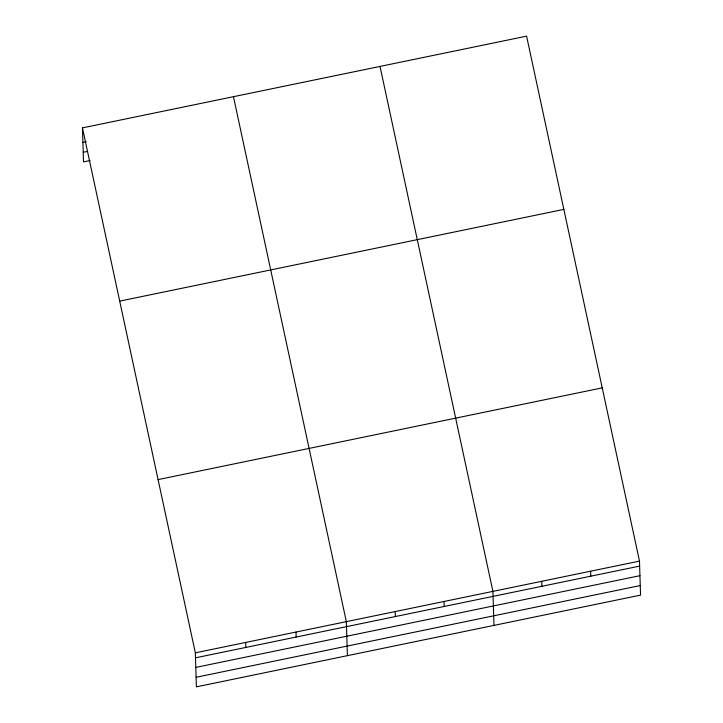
<?xml version="1.0" encoding="UTF-8"?>
<svg xmlns="http://www.w3.org/2000/svg" width="723" height="723" viewBox="0 0 723 723"><rect width="100%" height="100%" fill="white"/><g stroke="black" fill="none" stroke-linecap="round" stroke-linejoin="round"><path stroke-width="1.08" d="M82.449 127.881L526.597 36.15L639.484 561.111L640.551 595.119L196.403 686.85L195.337 652.842L82.449 127.881L83.516 161.889L90.077 160.533M82.901 142.449L86.191 141.771M83.217 152.309L87.591 151.405M119.702 301.12L563.85 209.39M158.084 479.602L602.232 387.871M195.337 652.842L639.484 561.111M195.49 657.831L639.638 566.1M195.788 667.41L639.945 575.68M196.105 677.27L640.253 585.549M380.027 66.417L492.914 591.387L493.981 625.395M233.457 96.692L346.344 621.653L347.411 655.662M590.628 571.206L590.781 576.195M541.771 581.292L541.925 586.281M444.058 601.473L444.211 606.461M395.201 611.568L395.364 616.556M296.005 632.047L296.168 637.044M245.675 642.449L245.829 647.437"/></g></svg>
